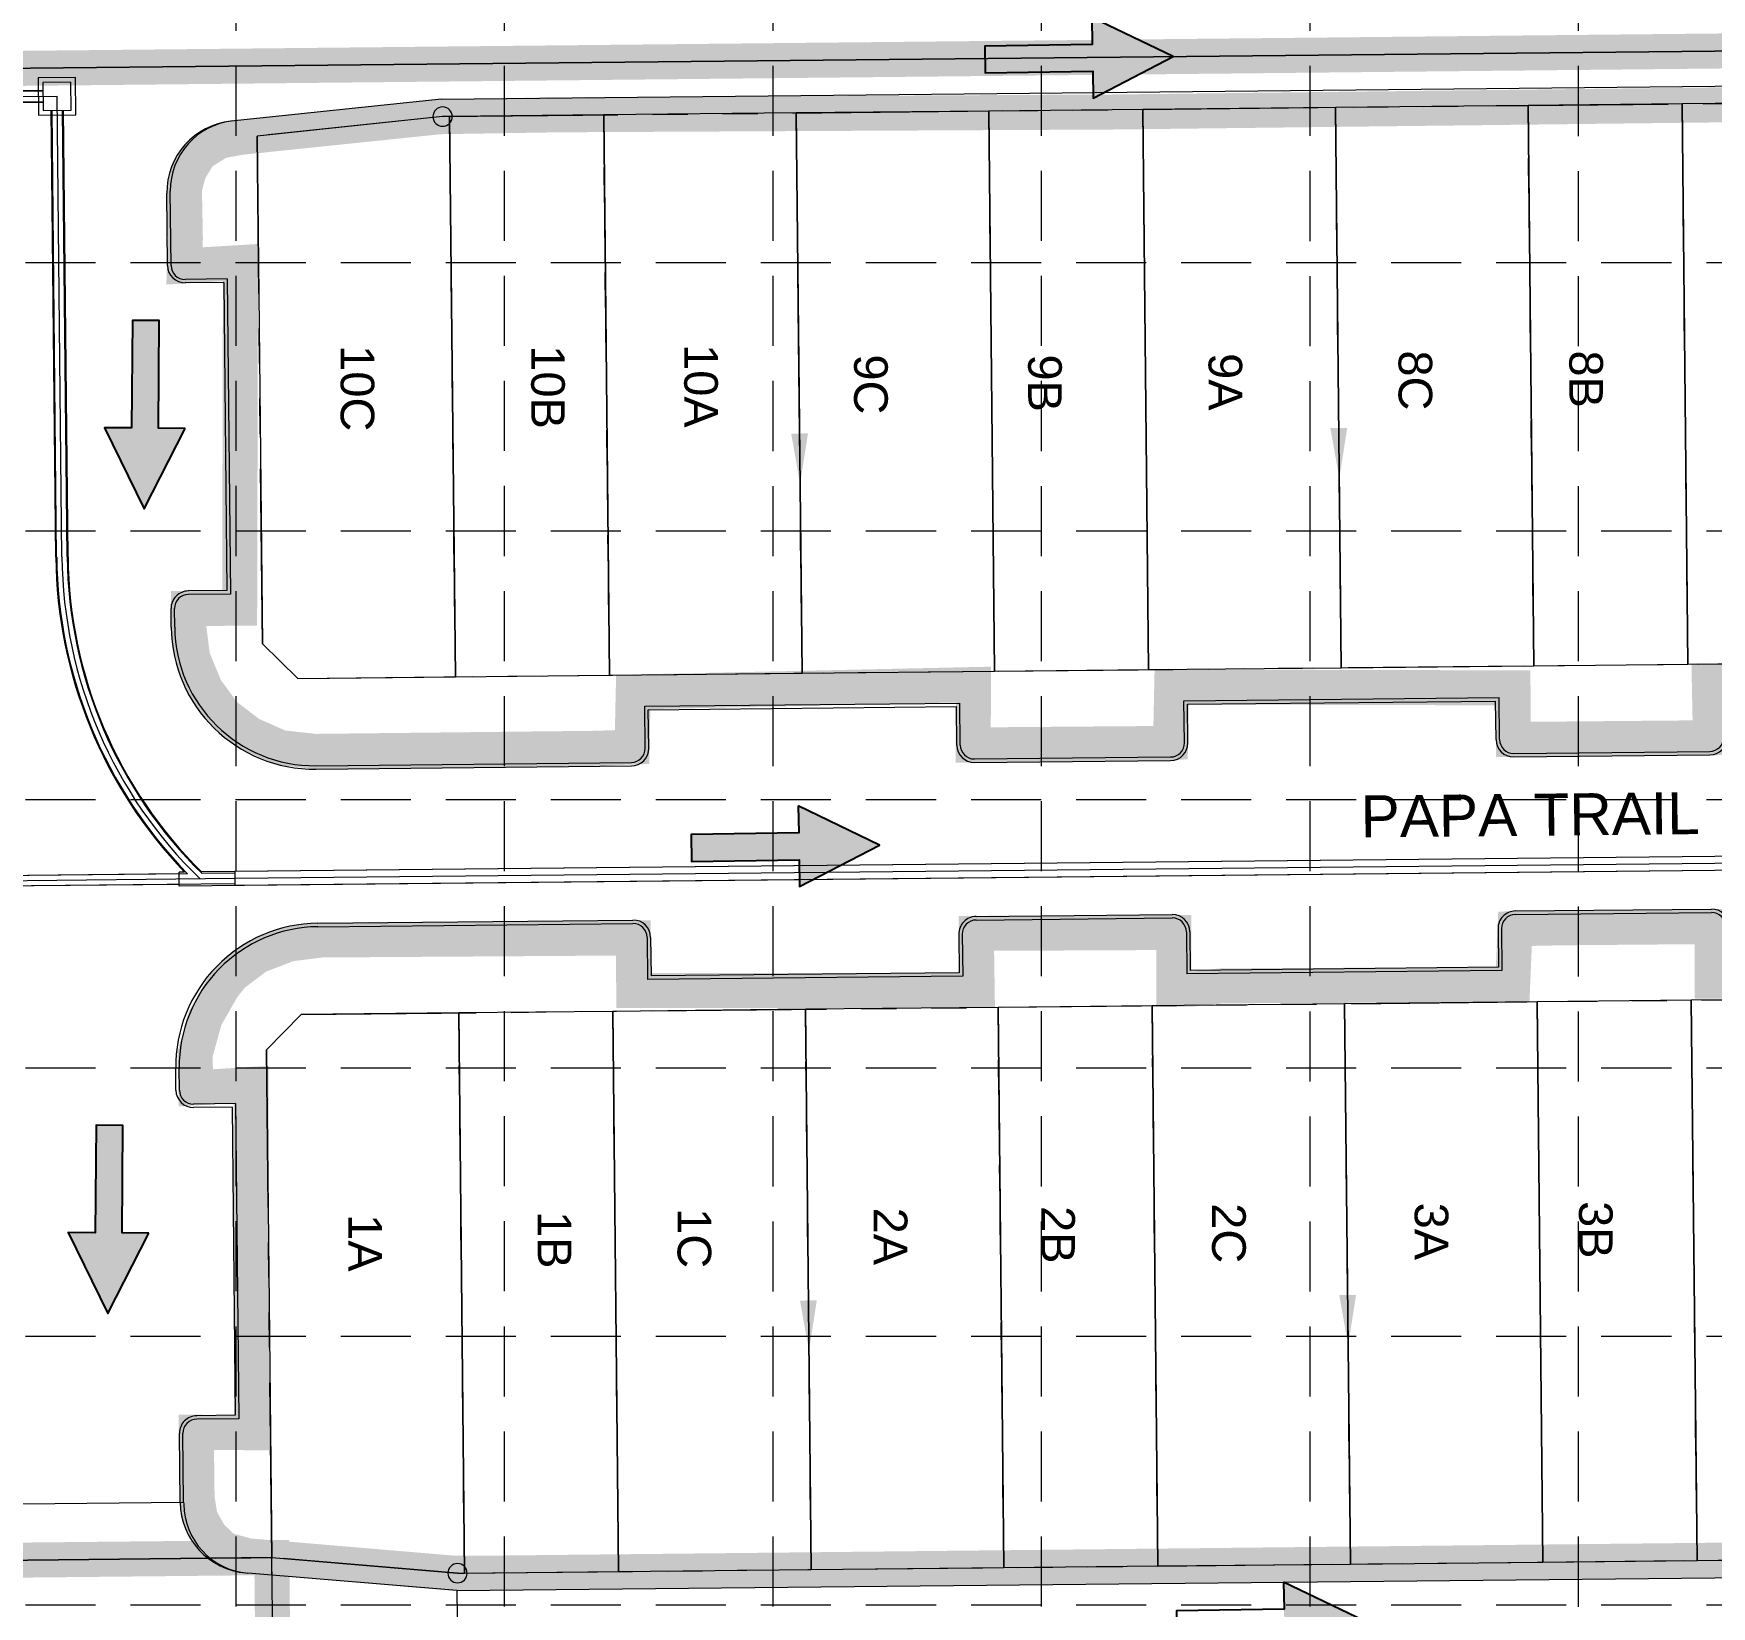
# Model space of a CAD drawing. Extents: x 2509062 to 2510599, y 7103311 to 7105769.
# Drawn here: x 2509763.3 to 2510002.9, y 7104884.7 to 7105109.3 of the extents above; entities that cross this region are included whole.
import ezdxf
from ezdxf.enums import TextEntityAlignment as Align

# ---------------------------------------------------------------- set-up
doc = ezdxf.new("R2010")
doc.units = 0
doc.header["$LTSCALE"] = 40
doc.header["$MEASUREMENT"] = 0
for name, pattern in [('DASHED', [0.75, 0.5, -0.25]), ('HIDDEN', [0.375, 0.25, -0.125]), ('HIDDEN2', [0.1875, 0.125, -0.0625]), ('PHANTOM2', [1.25, 0.625, -0.125, 0.125, -0.125, 0.125, -0.125])]:
    doc.linetypes.add(name, pattern=pattern)
for name, color, linetype in [('1 EROSION BLANKET', 84, 'Continuous'), ('C-FLOW-ARRW-E', 14, 'Continuous'), ('C-STNAMES-PH3-N', 1, 'Continuous'), ('GRID', 254, 'DASHED'), ('STORM', 5, 'Continuous'), ('XHO461B_PT$0$V-AREA', 6, 'Continuous'), ('XHO461B_PT$0$V-BNDY-N-P2', 2, 'PHANTOM2'), ('XHO461B_PT$0$V-PROP-SUBD-IDEN-N-P2', 14, 'Continuous'), ('XHO461B_PT$0$V-PROP-SUBD-N-P2', 14, 'HIDDEN2'), ('XHO461B_PT$0$V-RWAY-LINE-DETL-N-P2', 14, 'Continuous'), ('XHO461B_PT$0$V-RWAY-LINE-N-P2', 14, 'PHANTOM2'), ('XHO461B_ST$0$C-PHASE-BNDY', 14, 'Continuous'), ('XHO461C_PV$0$C-PHASE-BNDY', 3, 'Continuous'), ('XHO461C_PV$0$C-ROAD-BACK-EX', 12, 'Continuous'), ('XHO461C_PV$0$C-ROAD-BACK-PH2', 12, 'Continuous'), ('XHO461C_PV$0$C-ROAD-FACE-EX', 12, 'Continuous'), ('XHO461C_PV$0$C-ROAD-FACE-PH2', 12, 'Continuous'), ('XHO461PT$0$V-BNDY-N-P1', 3, 'Continuous'), ('XHO461ST$0$C-PHASE-BNDY', 3, 'Continuous')]:
    doc.layers.add(name, color=color, linetype=linetype)
doc.styles.get("Standard").update_dxf_attribs({"font": 'ARIAL.TTF'})

msp = doc.modelspace()

# ---------------------------------------------------------------- linework, layer by layer
for points in [[(2509914.45, 7105111.63), (2509914.51, 7105107.79), (2509899.15, 7105107.55), (2509899.21, 7105103.71), (2509914.57, 7105103.95), (2509914.63, 7105100.12), (2509926.06, 7105106.06), (2509914.45, 7105111.63)], [(2509785, 7105052.97), (2509781.16, 7105053), (2509781.28, 7105068.36), (2509777.44, 7105068.39), (2509777.32, 7105053.03), (2509773.48, 7105053.06), (2509779.14, 7105041.49), (2509785, 7105052.97)], [(2509872.53, 7104999.05), (2509872.59, 7104995.21), (2509857.23, 7104994.97), (2509857.29, 7104991.13), (2509872.65, 7104991.37), (2509872.71, 7104987.53), (2509884.14, 7104993.47), (2509872.53, 7104999.05)], [(2509779.81, 7104938.05), (2509775.97, 7104938.08), (2509776.09, 7104953.44), (2509772.25, 7104953.47), (2509772.13, 7104938.11), (2509768.29, 7104938.14), (2509773.96, 7104926.57), (2509779.81, 7104938.05)], [(2509941.83, 7104888.21), (2509941.89, 7104884.37), (2509926.53, 7104884.13), (2509926.59, 7104880.29), (2509941.95, 7104880.54), (2509942.01, 7104876.7), (2509953.44, 7104882.64), (2509941.83, 7104888.21)]]:
    msp.add_lwpolyline(points, close=True)
at = {"color": 254}
for points in [[(2509914.63, 7105100.12), (2509914.45, 7105111.63), (2509926.06, 7105106.06), (2509914.45, 7105111.63)], [(2509899.15, 7105107.55), (2509899.21, 7105103.71), (2509914.51, 7105107.79), (2509914.57, 7105103.95)], [(2509781.28, 7105068.36), (2509777.44, 7105068.39), (2509781.16, 7105053), (2509777.32, 7105053.03)], [(2509773.48, 7105053.06), (2509785, 7105052.97), (2509779.14, 7105041.49), (2509785, 7105052.97)], [(2509872.71, 7104987.53), (2509872.53, 7104999.05), (2509884.14, 7104993.47), (2509872.53, 7104999.05)], [(2509857.23, 7104994.97), (2509857.29, 7104991.13), (2509872.59, 7104995.21), (2509872.65, 7104991.37)], [(2509776.09, 7104953.44), (2509772.25, 7104953.47), (2509775.97, 7104938.08), (2509772.13, 7104938.11)], [(2509768.29, 7104938.14), (2509779.81, 7104938.05), (2509773.96, 7104926.57), (2509779.81, 7104938.05)], [(2509942.01, 7104876.7), (2509941.83, 7104888.21), (2509953.44, 7104882.64), (2509941.83, 7104888.21)]]:
    msp.add_solid(points, dxfattribs=at)
at = {"layer": '1 EROSION BLANKET', "linetype": 'Continuous', "const_width": 5}
for points in [[(2510051.56, 7105017.18), (2510002.61, 7105016.9), (2510002.77, 7105008.79), (2509974.64, 7105008.54), (2509974.58, 7105015.91), (2509925.85, 7105016.04), (2509925.68, 7105008.09), (2509923.17, 7105007.96), (2509897.51, 7105007.76), (2509897.53, 7105016.38), (2509848.96, 7105015.32), (2509848.79, 7105007.46), (2509843.66, 7105007.28), (2509803.48, 7105006.84), (2509798.63, 7105007.37), (2509794.26, 7105009.31), (2509790.57, 7105012.12), (2509787.87, 7105015.81), (2509786.04, 7105020.27), (2509785.46, 7105024.86), (2509785.46, 7105027.24), (2509792.76, 7105027.28), (2509792.88, 7105076.64), (2509784.88, 7105076.16), (2509785.01, 7105080.09), (2509784.87, 7105087.22), (2509785.54, 7105089.67), (2509787.03, 7105092.16), (2509789.91, 7105093.98), (2509792.81, 7105094.51), (2509821.35, 7105097.47), (2509838.26, 7105097.74), (2509917.35, 7105098.14), (2510153.89, 7105100.92)], [(2510085.87, 7104892.21), (2509828.08, 7104889.49), (2509823.14, 7104889.51), (2509793.98, 7104891.97), (2509790.68, 7104892.86), (2509788.57, 7104894.84), (2509787.12, 7104897.44), (2509786.68, 7104900.22), (2509786.57, 7104909.61), (2509794.45, 7104909.55), (2509794.4, 7104959.28), (2509786.51, 7104958.8), (2509786.39, 7104963.58), (2509787.82, 7104968.72), (2509790.33, 7104973.14), (2509791.77, 7104974.93), (2509795.33, 7104977.61), (2509799.85, 7104979.34), (2509804.41, 7104979.91), (2509848.97, 7104980.2), (2509849.03, 7104972.71), (2509898.07, 7104972.7), (2509897.95, 7104980.85), (2509926.13, 7104980.98), (2509926.13, 7104972.88), (2509928.54, 7104972.88), (2509933.04, 7104973.37), (2509974.53, 7104973.52), (2509974.87, 7104981.51), (2509981.51, 7104981.65), (2510003.05, 7104981.83), (2510003, 7104974.77), (2510003, 7104974.04), (2510051.59, 7104974.26)]]:
    msp.add_lwpolyline(points, dxfattribs=at)
at = {"layer": 'C-FLOW-ARRW-E', "color": 7, "lineweight": 0}
for p, q in [((2509872.71, 7105052.23), (2509872.52, 7105070.22)), ((2509949.7, 7105053.02), (2509949.52, 7105071.01)), ((2509873.97, 7104928.43), (2509873.79, 7104946.43)), ((2509950.97, 7104929.22), (2509950.79, 7104947.21))]:
    msp.add_line(p, q, dxfattribs=at)
for points in [[(2509950.9, 7105053.03), (2509949.78, 7105045.82), (2509948.5, 7105053.01)], [(2509873.91, 7105052.24), (2509872.78, 7105045.03), (2509871.51, 7105052.22)], [(2509875.17, 7104928.45), (2509874.05, 7104921.23), (2509872.77, 7104928.42)], [(2509952.17, 7104929.23), (2509951.04, 7104922.02), (2509949.77, 7104929.21)]]:
    msp.add_solid(points, dxfattribs=at)
at = {"layer": 'GRID', "color": 252, "linetype": 'HIDDEN', "lineweight": 0}
for p, q in [((2509792.26, 7103504.74), (2509792.26, 7105728.4)), ((2509830.6, 7103504.74), (2509830.6, 7105728.4)), ((2509868.94, 7103504.73), (2509868.94, 7105728.4)), ((2509907.27, 7103504.73), (2509907.27, 7105728.4)), ((2509945.61, 7103504.72), (2509945.61, 7105728.4)), ((2509983.95, 7103504.71), (2509983.95, 7105728.4)), ((2509102.19, 7105076.67), (2510559.01, 7105076.67)), ((2509102.19, 7105038.33), (2510559.01, 7105038.33)), ((2509102.19, 7104999.99), (2510559.01, 7104999.99)), ((2509102.19, 7104961.65), (2510559.01, 7104961.65)), ((2509102.19, 7104923.32), (2510559.01, 7104923.32)), ((2509102.19, 7104884.98), (2510559.01, 7104884.98))]:
    msp.add_line(p, q, dxfattribs=at)
at = {"layer": 'STORM', "lineweight": 0}
for p, q in [((2509721.32, 7105100.71), (2509764.67, 7105101.15)), ((2509730.64, 7105100.93), (2509764.67, 7105101.28)), ((2509769.31, 7105103.09), (2509763.98, 7105103.02)), ((2509769.31, 7105103.09), (2509763.98, 7105103.02)), ((2509763.98, 7105103.02), (2509764.05, 7105097.68)), ((2509763.98, 7105103.02), (2509764.05, 7105097.68)), ((2509768.65, 7105102.41), (2509764.65, 7105102.36)), ((2509768.65, 7105102.41), (2509764.65, 7105102.36)), ((2509764.65, 7105102.36), (2509764.71, 7105098.36)), ((2509764.65, 7105102.36), (2509764.71, 7105098.36)), ((2509768.71, 7105098.41), (2509768.65, 7105102.41)), ((2509768.71, 7105098.41), (2509768.65, 7105102.41)), ((2509769.39, 7105097.75), (2509769.31, 7105103.09)), ((2509769.39, 7105097.75), (2509769.31, 7105103.09)), ((2509720.83, 7105099.95), (2509766.71, 7105100.42)), ((2509721.34, 7105099.21), (2509764.69, 7105099.65)), ((2509730.65, 7105100.05), (2509766.71, 7105100.42)), ((2509730.66, 7105099.18), (2509764.69, 7105099.53)), ((2509767.38, 7105034.6), (2509766.71, 7105100.42)), ((2509767.38, 7105034.6), (2509766.71, 7105100.42)), ((2509764.05, 7105097.68), (2509769.39, 7105097.75)), ((2509764.05, 7105097.68), (2509769.39, 7105097.75)), ((2509764.71, 7105098.36), (2509768.71, 7105098.41)), ((2509764.71, 7105098.36), (2509768.71, 7105098.41)), ((2509766.51, 7105034.59), (2509765.85, 7105098.37)), ((2509766.63, 7105034.6), (2509765.98, 7105098.37)), ((2509768.13, 7105034.61), (2509767.48, 7105098.39)), ((2509768.26, 7105034.61), (2509767.6, 7105098.39)), ((2510161.31, 7104993.46), (2509787.34, 7104989.63)), ((2510161.31, 7104993.46), (2509792.1, 7104989.68)), ((2510161.33, 7104991.46), (2509784.12, 7104987.59)), ((2510161.32, 7104992.46), (2509792.11, 7104988.68)), ((2510161.32, 7104992.46), (2509792.11, 7104988.68)), ((2510161.33, 7104991.46), (2509792.12, 7104987.68)), ((2509785.31, 7104989.36), (2509738.61, 7104988.88)), ((2509784.1, 7104989.34), (2509738.61, 7104988.88)), ((2509792.11, 7104988.68), (2509738.93, 7104988.13)), ((2509792.11, 7104988.68), (2509738.93, 7104988.13)), ((2509784.9, 7104989.6), (2509784.1, 7104989.59)), ((2509784.12, 7104987.59), (2509784.1, 7104989.59)), ((2509792.1, 7104989.43), (2509787.41, 7104989.38)), ((2509792.12, 7104987.68), (2509792.1, 7104989.68)), ((2509792.12, 7104987.93), (2509739.24, 7104987.39)), ((2509784.12, 7104987.84), (2509739.24, 7104987.39))]:
    msp.add_line(p, q, dxfattribs=at)
for radius, end in [(65.88, 223.8856), (65.75, 224.289), (65, 225.8559), (65, 225.8559), (64.25, 225.5814), (64.13, 225.3776)]:
    msp.add_arc((2509832.38, 7105035.27), radius, 180.5865, end, dxfattribs=at)
at = {"layer": 'XHO461B_PT$0$V-AREA', "color": 7, "lineweight": 0}
for p, q in [((2509921.74, 7105098.51), (2509899.74, 7105098.28)), ((2509949.23, 7105098.79), (2509921.74, 7105098.51)), ((2509922.55, 7105018.51), (2509921.74, 7105098.51)), ((2509921.74, 7105098.51), (2509922.55, 7105018.51)), ((2509976.73, 7105099.07), (2509949.23, 7105098.79)), ((2509950.05, 7105018.79), (2509949.23, 7105098.79)), ((2509949.23, 7105098.79), (2509950.05, 7105018.79)), ((2509998.73, 7105099.29), (2509976.73, 7105099.07)), ((2509977.55, 7105019.07), (2509976.73, 7105099.07)), ((2509976.73, 7105099.07), (2509977.55, 7105019.07)), ((2510026.23, 7105099.58), (2509998.73, 7105099.29)), ((2509999.55, 7105019.3), (2509998.73, 7105099.29)), ((2509998.73, 7105099.29), (2509999.55, 7105019.3)), ((2509821.74, 7105097.48), (2509795.27, 7105094.71)), ((2509822.74, 7105097.49), (2509821.74, 7105097.48)), ((2509844.74, 7105097.72), (2509822.74, 7105097.49)), ((2509823.56, 7105017.5), (2509822.74, 7105097.49)), ((2509822.74, 7105097.49), (2509823.56, 7105017.5)), ((2509872.24, 7105098), (2509844.74, 7105097.72)), ((2509845.56, 7105017.72), (2509844.74, 7105097.72)), ((2509844.74, 7105097.72), (2509845.56, 7105017.72)), ((2509899.74, 7105098.28), (2509872.24, 7105098)), ((2509873.06, 7105018), (2509872.24, 7105098)), ((2509872.24, 7105098), (2509873.06, 7105018)), ((2509900.56, 7105018.28), (2509899.74, 7105098.28)), ((2509899.74, 7105098.28), (2509900.56, 7105018.28)), ((2509795.27, 7105094.71), (2509796.01, 7105022.21)), ((2509796.01, 7105022.21), (2509801.06, 7105017.27)), ((2509999.55, 7105019.3), (2510027.05, 7105019.58)), ((2509801.06, 7105017.27), (2509823.56, 7105017.5)), ((2509823.56, 7105017.5), (2509845.56, 7105017.72)), ((2509845.56, 7105017.72), (2509873.06, 7105018)), ((2509873.06, 7105018), (2509900.56, 7105018.28)), ((2509900.56, 7105018.28), (2509922.55, 7105018.51)), ((2509922.55, 7105018.51), (2509950.05, 7105018.79)), ((2509950.05, 7105018.79), (2509977.55, 7105019.07)), ((2509977.55, 7105019.07), (2509999.55, 7105019.3)), ((2510027.54, 7104971.58), (2510000.04, 7104971.3)), ((2509801.55, 7104969.27), (2509796.6, 7104964.22)), ((2509824.05, 7104969.5), (2509801.55, 7104969.27)), ((2509846.05, 7104969.72), (2509824.05, 7104969.5)), ((2509824.87, 7104889.5), (2509824.05, 7104969.5)), ((2509824.05, 7104969.5), (2509824.87, 7104889.5)), ((2509873.55, 7104970.01), (2509846.05, 7104969.72)), ((2509846.87, 7104889.73), (2509846.05, 7104969.72)), ((2509846.05, 7104969.72), (2509846.87, 7104889.73)), ((2509901.05, 7104970.29), (2509873.55, 7104970.01)), ((2509874.37, 7104890.01), (2509873.55, 7104970.01)), ((2509873.55, 7104970.01), (2509874.37, 7104890.01)), ((2509923.05, 7104970.51), (2509901.05, 7104970.29)), ((2509901.87, 7104890.29), (2509901.05, 7104970.29)), ((2509901.05, 7104970.29), (2509901.87, 7104890.29)), ((2509950.54, 7104970.79), (2509923.05, 7104970.51)), ((2509923.87, 7104890.52), (2509923.05, 7104970.51)), ((2509923.05, 7104970.51), (2509923.87, 7104890.52)), ((2509978.04, 7104971.08), (2509950.54, 7104970.79)), ((2509951.36, 7104890.8), (2509950.54, 7104970.79)), ((2509950.54, 7104970.79), (2509951.36, 7104890.8)), ((2510000.04, 7104971.3), (2509978.04, 7104971.08)), ((2509978.86, 7104891.08), (2509978.04, 7104971.08)), ((2509978.04, 7104971.08), (2509978.86, 7104891.08)), ((2510000.86, 7104891.31), (2510000.04, 7104971.3)), ((2510000.04, 7104971.3), (2510000.86, 7104891.31)), ((2509796.6, 7104964.22), (2509797.35, 7104891.72)), ((2509797.35, 7104891.72), (2509823.87, 7104889.49)), ((2509846.87, 7104889.73), (2509874.37, 7104890.01)), ((2509874.37, 7104890.01), (2509901.87, 7104890.29)), ((2509901.87, 7104890.29), (2509923.87, 7104890.52)), ((2509923.87, 7104890.52), (2509951.36, 7104890.8)), ((2509951.36, 7104890.8), (2509978.86, 7104891.08)), ((2509978.86, 7104891.08), (2510000.86, 7104891.31)), ((2510000.86, 7104891.31), (2510028.36, 7104891.59)), ((2509823.87, 7104889.49), (2509824.87, 7104889.5)), ((2509824.87, 7104889.5), (2509846.87, 7104889.73))]:
    msp.add_line(p, q, dxfattribs=at)
at = {"layer": 'XHO461B_PT$0$V-BNDY-N-P2', "color": 7, "lineweight": 0}
for p in [(2509749.35, 7104891.23), (2509798.29, 7104799.23)]:
    msp.add_line(p, (2509797.35, 7104891.72), dxfattribs=at)
at = {"layer": 'XHO461B_PT$0$V-PROP-SUBD-N-P2', "color": 7, "lineweight": 0}
for p, q in [((2509922.55, 7105018.51), (2509921.74, 7105098.51)), ((2509950.05, 7105018.79), (2509949.23, 7105098.79)), ((2509977.55, 7105019.07), (2509976.73, 7105099.07)), ((2509999.55, 7105019.3), (2509998.73, 7105099.29)), ((2509823.56, 7105017.5), (2509822.74, 7105097.49)), ((2509845.56, 7105017.72), (2509844.74, 7105097.72)), ((2509873.06, 7105018), (2509872.24, 7105098)), ((2509900.56, 7105018.28), (2509899.74, 7105098.28)), ((2509824.87, 7104889.5), (2509824.05, 7104969.5)), ((2509846.87, 7104889.73), (2509846.05, 7104969.72)), ((2509874.37, 7104890.01), (2509873.55, 7104970.01)), ((2509901.87, 7104890.29), (2509901.05, 7104970.29)), ((2509923.87, 7104890.52), (2509923.05, 7104970.51)), ((2509951.36, 7104890.8), (2509950.54, 7104970.79)), ((2509978.86, 7104891.08), (2509978.04, 7104971.08)), ((2510000.86, 7104891.31), (2510000.04, 7104971.3))]:
    msp.add_line(p, q, dxfattribs=at)
at = {"layer": 'XHO461B_PT$0$V-RWAY-LINE-DETL-N-P2', "color": 7, "lineweight": 0}
for centre, start, end in [((2509821.74, 7105097.48), 0, 180), ((2509821.74, 7105097.48), 180, 0), ((2509823.87, 7104889.49), 0, 180), ((2509823.87, 7104889.49), 180, 0)]:
    msp.add_arc(centre, 1.38, start, end, dxfattribs=at)
at = {"layer": 'XHO461B_PT$0$V-RWAY-LINE-N-P2', "color": 7, "lineweight": 0}
for p, q in [((2509821.74, 7105097.48), (2510153.72, 7105100.88)), ((2509821.74, 7105097.48), (2509795.27, 7105094.71)), ((2509796.01, 7105022.21), (2509795.27, 7105094.71)), ((2509801.06, 7105017.27), (2509796.01, 7105022.21)), ((2509801.06, 7105017.27), (2510176.04, 7105021.11)), ((2509801.55, 7104969.27), (2510176.53, 7104973.11)), ((2509801.55, 7104969.27), (2509796.6, 7104964.22)), ((2509797.35, 7104891.72), (2509796.6, 7104964.22)), ((2509823.87, 7104889.49), (2510155.85, 7104892.89)), ((2509823.87, 7104889.49), (2509797.35, 7104891.72))]:
    msp.add_line(p, q, dxfattribs=at)
at = {"layer": 'XHO461B_ST$0$C-PHASE-BNDY', "color": 7, "lineweight": 0}
for p, q in [((2509754.67, 7105104.3), (2510184.65, 7105108.7)), ((2510184.65, 7105108.7), (2509754.67, 7105104.3)), ((2509797.35, 7104891.72), (2509756.85, 7104891.31)), ((2509798.29, 7104799.23), (2509797.35, 7104891.72))]:
    msp.add_line(p, q, dxfattribs=at)
at = {"layer": 'XHO461C_PV$0$C-PHASE-BNDY', "color": 7, "lineweight": 0}
for p, q in [((2509754.67, 7105104.3), (2510184.65, 7105108.7)), ((2510184.65, 7105108.7), (2509754.67, 7105104.3)), ((2509797.35, 7104891.72), (2509756.85, 7104891.31)), ((2509798.29, 7104799.23), (2509797.35, 7104891.72))]:
    msp.add_line(p, q, dxfattribs=at)
at = {"layer": 'XHO461C_PV$0$C-PHASE-BNDY', "color": 7, "const_width": 5}
for points in [[(2510322.72, 7105150.94), (2510322.77, 7105146.28), (2510184.28, 7105144.86), (2510184.65, 7105108.7), (2509754.67, 7105104.3), (2509756.85, 7104891.31), (2509364.37, 7104887.29), (2509360.8, 7105235.77), (2509198.02, 7105234.75), (2509197.9, 7105245.33)], [(2510330.97, 7104221.41), (2510330.97, 7104221.41), (2509985.5, 7104217.79), (2509984.67, 7104350.11), (2509956.87, 7104350.11), (2509952.34, 7104795.8), (2509803.34, 7104794.28), (2509798.29, 7104799.23), (2509797.35, 7104891.72), (2509756.85, 7104891.31), (2509754.67, 7105104.3), (2510184.65, 7105108.7), (2510184.28, 7105144.86), (2510321.28, 7105145.14), (2510321.3, 7105142.86)]]:
    msp.add_lwpolyline(points, dxfattribs=at)
at = {"layer": 'XHO461C_PV$0$C-ROAD-BACK-EX', "color": 7, "lineweight": 0}
for p, q in [((2509761.77, 7104899.4), (2509784.76, 7104899.64)), ((2509784.76, 7104899.64), (2509784.77, 7104899.37))]:
    msp.add_line(p, q, dxfattribs=at)
msp.add_arc((2509794.77, 7104899.47), 10, 180.5865, 265.1972, dxfattribs=at)
at = {"layer": 'XHO461C_PV$0$C-ROAD-BACK-PH2', "color": 7, "lineweight": 0}
for p, q in [((2509782.96, 7105076.22), (2509782.85, 7105086.82)), ((2509790.98, 7105074.3), (2509784.98, 7105074.24)), ((2509790.98, 7105074.3), (2509791.44, 7105029.31)), ((2509791.44, 7105029.31), (2509785.44, 7105029.25)), ((2509783.49, 7105024.59), (2509783.46, 7105027.23)), ((2509850.6, 7105013.28), (2509895.6, 7105013.74)), ((2509850.67, 7105007.28), (2509850.6, 7105013.28)), ((2509895.66, 7105007.74), (2509895.6, 7105013.74)), ((2509927.6, 7105014.06), (2509972.6, 7105014.53)), ((2509927.66, 7105008.06), (2509927.6, 7105014.06)), ((2509972.66, 7105008.53), (2509972.6, 7105014.53)), ((2509803.69, 7105004.8), (2509848.69, 7105005.26)), ((2509897.68, 7105005.76), (2509925.68, 7105006.04)), ((2509974.68, 7105006.55), (2510002.68, 7105006.83)), ((2509974.92, 7104983.55), (2510002.91, 7104983.83)), ((2509803.92, 7104981.8), (2509848.92, 7104982.26)), ((2509897.92, 7104982.76), (2509925.92, 7104983.05)), ((2509927.94, 7104981.07), (2509928, 7104975.07)), ((2509972.94, 7104981.53), (2509973, 7104975.53)), ((2509850.94, 7104980.28), (2509851, 7104974.28)), ((2509895.94, 7104980.74), (2509896, 7104974.74)), ((2509896, 7104974.74), (2509851, 7104974.28)), ((2509973, 7104975.53), (2509928, 7104975.07)), ((2509784.16, 7104958.46), (2509784.13, 7104961.59)), ((2509792.18, 7104956.54), (2509786.18, 7104956.48)), ((2509792.18, 7104956.54), (2509792.64, 7104911.54)), ((2509792.64, 7104911.54), (2509786.64, 7104911.48)), ((2509784.76, 7104899.64), (2509784.66, 7104909.46))]:
    msp.add_line(p, q, dxfattribs=at)
for centre, radius, start, end in [((2509792.85, 7105086.92), 10, 95.9758, 180.5865), ((2509784.96, 7105076.24), 2, 180.5865, 270.5865), ((2509785.46, 7105027.25), 2, 90.5865, 180.5865), ((2509803.48, 7105024.79), 20, 180.5865, 270.5865), ((2509897.66, 7105007.76), 2, 180.5865, 270.5865), ((2509925.66, 7105008.04), 2, 270.5865, 0.5865), ((2509974.66, 7105008.55), 2, 180.5865, 270.5865), ((2510002.66, 7105008.83), 2, 270.5865, 0.5865), ((2509848.67, 7105007.26), 2, 270.5865, 0.5865), ((2509974.94, 7104981.55), 2, 90.5865, 180.5865), ((2510002.93, 7104981.83), 2, 0.5865, 90.5865), ((2509804.13, 7104961.8), 20, 90.5865, 180.5865), ((2509848.94, 7104980.26), 2, 0.5865, 90.5865), ((2509897.94, 7104980.76), 2, 90.5865, 180.5865), ((2509925.94, 7104981.05), 2, 0.5865, 90.5865), ((2509786.16, 7104958.48), 2, 180.5865, 270.5865), ((2509786.66, 7104909.48), 2, 90.5865, 180.5865)]:
    msp.add_arc(centre, radius, start, end, dxfattribs=at)
at = {"layer": 'XHO461C_PV$0$C-ROAD-FACE-EX', "color": 7, "lineweight": 0}
for q in [(2509793.93, 7104889.5), (2509823.88, 7104877)]:
    msp.add_line((2509823.78, 7104887), q, dxfattribs=at)
msp.add_arc((2509794.51, 7104899.74), 10.25, 180.5865, 265.1972, dxfattribs=at)
at = {"layer": 'XHO461C_PV$0$C-ROAD-FACE-PH2', "color": 7, "lineweight": 0}
for p, q in [((2509821.6, 7105099.98), (2510153.82, 7105103.39)), ((2509821.6, 7105099.98), (2509791.53, 7105096.84)), ((2509782.46, 7105076.22), (2509782.35, 7105086.54)), ((2509790.48, 7105073.8), (2509784.98, 7105073.74)), ((2509790.48, 7105073.8), (2509790.93, 7105029.8)), ((2509790.93, 7105029.8), (2509785.43, 7105029.75)), ((2509782.99, 7105024.58), (2509782.96, 7105027.22)), ((2509851.11, 7105012.78), (2509895.11, 7105013.23)), ((2509851.17, 7105007.28), (2509851.11, 7105012.78)), ((2509895.16, 7105007.73), (2509895.11, 7105013.23)), ((2509928.11, 7105013.57), (2509972.1, 7105014.02)), ((2509928.16, 7105008.07), (2509928.11, 7105013.57)), ((2509972.16, 7105008.52), (2509972.1, 7105014.02)), ((2509897.69, 7105005.26), (2509925.69, 7105005.54)), ((2509974.69, 7105006.05), (2510002.68, 7105006.33)), ((2509803.69, 7105004.3), (2509848.69, 7105004.76)), ((2509897.91, 7104983.26), (2509925.91, 7104983.55)), ((2509974.91, 7104984.05), (2510002.91, 7104984.33)), ((2509803.92, 7104982.3), (2509848.92, 7104982.76)), ((2509928.44, 7104981.07), (2509928.49, 7104975.57)), ((2509972.44, 7104981.52), (2509972.49, 7104976.02)), ((2509851.44, 7104980.28), (2509851.5, 7104974.78)), ((2509895.44, 7104980.73), (2509895.5, 7104975.23)), ((2509895.5, 7104975.23), (2509851.5, 7104974.78)), ((2509972.49, 7104976.02), (2509928.49, 7104975.57)), ((2509783.66, 7104958.45), (2509783.63, 7104961.59)), ((2509791.69, 7104956.03), (2509786.19, 7104955.98)), ((2509791.69, 7104956.03), (2509792.14, 7104912.04)), ((2509792.14, 7104912.04), (2509786.64, 7104911.98)), ((2509784.26, 7104899.64), (2509784.16, 7104909.46)), ((2509823.78, 7104887), (2510156, 7104890.4))]:
    msp.add_line(p, q, dxfattribs=at)
for centre, radius, start, end in [((2509792.6, 7105086.64), 10.25, 95.9758, 180.5865), ((2509784.96, 7105076.24), 2.5, 180.5865, 270.5865), ((2509785.46, 7105027.25), 2.5, 90.5865, 180.5865), ((2509803.48, 7105024.79), 20.5, 180.5865, 270.5865), ((2509897.66, 7105007.76), 2.5, 180.5865, 270.5865), ((2509925.66, 7105008.04), 2.5, 270.5865, 0.5865), ((2509974.66, 7105008.55), 2.5, 180.5865, 270.5865), ((2510002.66, 7105008.83), 2.5, 270.5865, 0.5865), ((2509848.67, 7105007.26), 2.5, 270.5865, 0.5865), ((2509925.94, 7104981.05), 2.5, 0.5865, 90.5865), ((2509974.94, 7104981.55), 2.5, 90.5865, 180.5865), ((2510002.93, 7104981.83), 2.5, 0.5865, 90.5865), ((2509804.13, 7104961.8), 20.5, 90.5865, 180.5865), ((2509848.94, 7104980.26), 2.5, 0.5865, 90.5865), ((2509897.94, 7104980.76), 2.5, 90.5865, 180.5865), ((2509786.16, 7104958.48), 2.5, 180.5865, 270.5865), ((2509786.66, 7104909.48), 2.5, 90.5865, 180.5865)]:
    msp.add_arc(centre, radius, start, end, dxfattribs=at)
at = {"layer": 'XHO461PT$0$V-BNDY-N-P1', "color": 7, "lineweight": 0}
for p in [(2509749.35, 7104891.23), (2509798.29, 7104799.23)]:
    msp.add_line(p, (2509797.35, 7104891.72), dxfattribs=at)
at = {"layer": 'XHO461ST$0$C-PHASE-BNDY', "color": 7, "lineweight": 0}
msp.add_line((2510184.65, 7105108.7), (2509754.67, 7105104.3), dxfattribs=at)

# ---------------------------------------------------------------- texts
at = {"layer": 'C-STNAMES-PH3-N', "color": 7, "lineweight": 0}
msp.add_text('PAPA TRAIL', height=6, rotation=0.5867, dxfattribs=at).set_placement((2509952.85, 7104994.54))
at = {"layer": 'XHO461B_PT$0$V-PROP-SUBD-IDEN-N-P2', "color": 7, "lineweight": 0}
for s, p in [('10C', (2509809.58, 7105058.69)), ('10B', (2509836.79, 7105058.86)), ('10A', (2509858.64, 7105059.03)), ('9C', (2509882.9, 7105059.24)), ('9B', (2509907.75, 7105059.42)), ('9A', (2509933.51, 7105059.61)), ('8C', (2509960.64, 7105059.81)), ('8B', (2509985.02, 7105059.99)), ('1B', (2509837.72, 7104937.1)), ('1C', (2509857.69, 7104937.33)), ('2A', (2509885.74, 7104937.59)), ('2B', (2509909.66, 7104937.81)), ('2C', (2509934.02, 7104938.04)), ('3A', (2509962.94, 7104938.3)), ('3B', (2509986.4, 7104938.52)), ('1A', (2509810.67, 7104936.65))]:
    msp.add_text(s, height=4.8, rotation=270, dxfattribs=at).set_placement(p, align=Align.MIDDLE)
at = {"layer": 'XHO461B_PT$0$V-PROP-SUBD-IDEN-N-P2', "color": 7}
for s, p in [('10C', (2509809.58, 7105058.69)), ('10B', (2509836.79, 7105058.86)), ('10A', (2509858.64, 7105059.03)), ('9C', (2509882.9, 7105059.24)), ('9B', (2509907.75, 7105059.42)), ('9A', (2509933.51, 7105059.61)), ('8C', (2509960.64, 7105059.81)), ('8B', (2509985.02, 7105059.99)), ('1B', (2509837.72, 7104937.1)), ('1C', (2509857.69, 7104937.33)), ('2A', (2509885.74, 7104937.59)), ('2B', (2509909.66, 7104937.81)), ('2C', (2509934.02, 7104938.04)), ('3A', (2509962.94, 7104938.3)), ('3B', (2509986.4, 7104938.52)), ('1A', (2509810.67, 7104936.65))]:
    msp.add_text(s, height=4.8, rotation=270, dxfattribs=at).set_placement(p, align=Align.MIDDLE)

doc.saveas('drawing.dxf')
